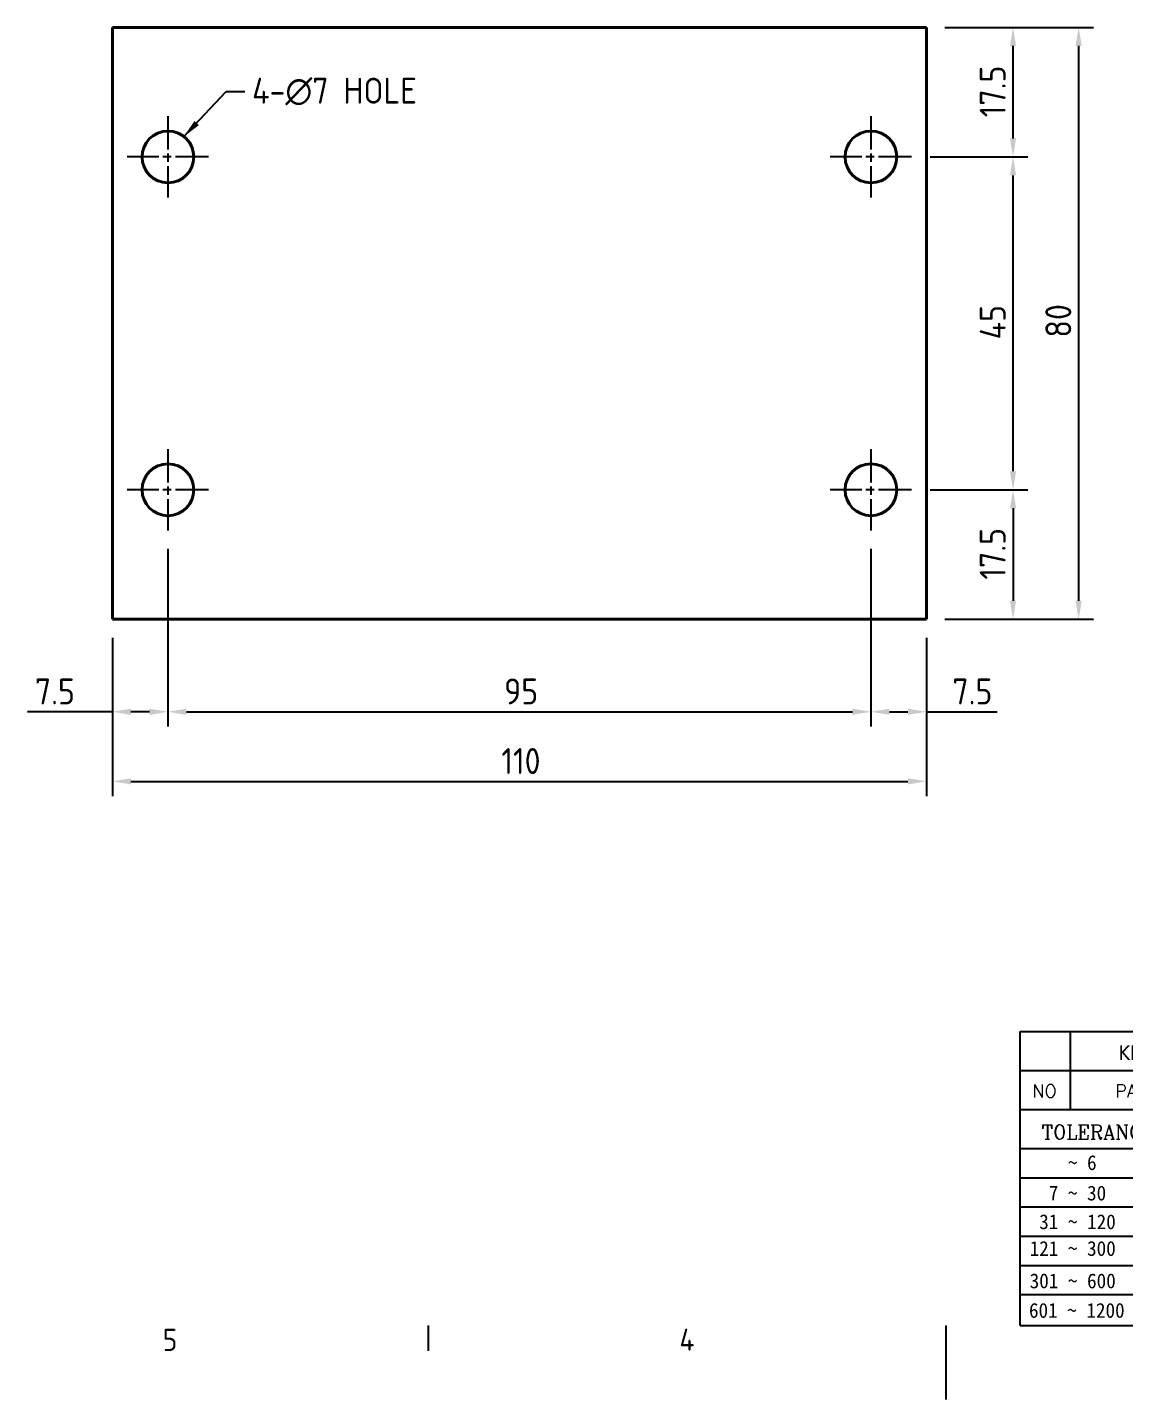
# Model space of a CAD drawing. Header units: millimetres. Extents: x 0 to 420, y 0 to 297.
# Drawn here: x 85.9 to 234.1, y 0 to 185.5 of the extents above; entities that cross this region are included whole.
import ezdxf
from ezdxf.enums import TextEntityAlignment as Align

# ---------------------------------------------------------------- set-up
doc = ezdxf.new("R2010")
doc.units = ezdxf.units.MM
doc.linetypes.add('CHAIN', pattern=[0.35429999999999995, 0.2362, -0.0295, 0.0591, -0.0295])
doc.layers.get('0').update_dxf_attribs({"color": 3, "lineweight": 25})
for name, color, linetype, lineweight in [('가시적인 것(ISO)', 3, 'Continuous', 40), ('경계(ISO)', 7, 'Continuous', 25), ('기호(ISO)', 5, 'Continuous', 25), ('제목(ISO)', 5, 'Continuous', 50), ('중심 표식(ISO)', 1, 'Continuous', 25), ('치수(ISO)', 2, 'Continuous', 25)]:
    doc.layers.add(name, color=color, linetype=linetype, lineweight=lineweight)
doc.styles.add('HAN_291', font='')
doc.styles.add('RC_284', font='ROMANC.shx')
doc.styles.add('RC_287', font='ROMANC.shx')
doc.styles.add('문자 텍스트_PSTEK_POSCO', font='isocp.shx')
doc.styles.add('치수 텍스트_PSTEK_POSCO', font='isocp.shx')
doc.styles.add('텍스트 스타일198', font='tahoma.ttf')
doc.styles.get('HAN_291').set_extended_font_data('GulimChe')
doc.dimstyles.new('치수_PSTEK_POSCO', dxfattribs={"dimtxt": 3.5, "dimasz": 2.5, "dimexe": 2, "dimexo": 2.5, "dimgap": 1, "dimtad": 1, "dimrnd": 1e-08, "dimdsep": 46, "dimtxsty": '치수 텍스트_PSTEK_POSCO', "dimcen": 0.09, "dimdle": 10, "dimclrd": 7, "dimclre": 7, "dimclrt": 2, "dimadec": 1, "dimazin": 2, "dimtfac": 1, "dimtmove": 0, "dimatfit": 3, "dimfxl": 0, "dimtolj": 1, "dimlwd": -1, "dimlwe": -1, "dimarcsym": 0})
doc.dimstyles.new('치수_PSTEK_POSCO$7', dxfattribs={"dimtxt": 3.5, "dimasz": 2.5, "dimexe": 2, "dimexo": 2.5, "dimgap": 1, "dimtad": 1, "dimrnd": 1e-08, "dimdsep": 46, "dimtxsty": '치수 텍스트_PSTEK_POSCO', "dimcen": 0.09, "dimdle": 10, "dimclrd": 7, "dimclre": 7, "dimclrt": 2, "dimadec": 1, "dimazin": 2, "dimtfac": 1, "dimtmove": 0, "dimatfit": 3, "dimfxl": 0, "dimtolj": 1, "dimlwd": -1, "dimlwe": -1, "dimarcsym": 0})

# ---------------------------------------------------------------- blocks, each defined once
blk = doc.blocks.new('경계 Default Border')
at = {"layer": '경계(ISO)'}
blk.add_line((140, 10), (140, 6.599999666213989), dxfattribs=at)
at = {"layer": '경계(ISO)', "flags": 128}
blk.add_lwpolyline([(210, 0), (210, 10)], dxfattribs=at)
at = {"layer": '경계(ISO)', "color": 2, "char_height": 3.00000011920929, "attachment_point": 7, "style": '문자 텍스트_PSTEK_POSCO'}
for s, insert in [('5', (104.1445394605597, 6.57139439638704)), ('4', (173.9734701308116, 6.59999988079071))]:
    blk.add_mtext(s, dxfattribs=dict(at, insert=insert))
blk = doc.blocks.new('제목 블록 PSTEK')
at = {"color": 180}
for p, q in [((182.475792979055, 11.79100474011392), (182.4757929790549, 51.56524660363496)), ((182.4757929790549, 51.56524660363496), (372.4757929537551, 51.56524660363496)), ((189.2651435055721, 51.56524660363496), (189.2651435055722, 41.00524660363494)), ((182.475792979055, 46.2852466036349), (372.4757929537551, 46.28524660363492)), ((182.475792979055, 41.00524660363493), (206.451475290024, 41.00524660363493)), ((182.475792979055, 35.72524660363497), (206.451475290024, 35.72524660363497)), ((182.475792979055, 31.77524660363492), (206.451475290024, 31.77524660363492)), ((182.475792979055, 27.82524660363487), (206.451475290024, 27.82524660363487)), ((182.475792979055, 23.87524660363505), (206.451475290024, 23.87524660363505)), ((182.475792979055, 19.92524660363478), (206.451475290024, 19.92524660363478)), ((182.475792979055, 15.97524660363496), (206.451475290024, 15.97524660363496)), ((182.475792979055, 11.79100474011392), (372.4757929537551, 11.79100474011389))]:
    blk.add_line(p, q, dxfattribs=at)
at = {"layer": '제목(ISO)', "lineweight": 18}
blk.add_line((182.475792979055, 35.72500474011393), (182.475792979055, 11.79100474011392), dxfattribs=at)
at = {"color": 2}
for s, height, style, p in [('NO', 1.742399930953979, 'RC_284', (184.135398793432, 42.62317362549192)), ('PART NO', 1.742399930953979, 'RC_284', (195.3359407378685, 42.62317362549192)), (' TOLERANCE', 1.899999976158142, 'RC_287', (184.0872874387979, 37.00893196870329)), ('    ~ 6', 2.000000029802322, 'HAN_291', (183.7721304966814, 32.8176515608431)), ('  7 ~ 30', 2.000000029802322, 'HAN_291', (183.7721304966814, 28.70538114822415)), (' 31 ~ 120', 2.000000029802322, 'HAN_291', (183.7721304966814, 24.82628181916237)), ('121 ~ 300', 2.000000029802322, 'HAN_291', (183.7721304966814, 21.21401206133254)), ('301 ~ 600', 2.000000029802322, 'HAN_291', (183.7721304966814, 16.83491273227077)), ('601 ~ 1200', 2.000000029802322, 'HAN_291', (183.6802025156883, 12.84759660881125))]:
    blk.add_text(s, height=height, dxfattribs=dict(at, style=style)).set_placement(p)
at = {"layer": '제목(ISO)', "color": 7, "style": '텍스트 스타일198'}
for tag, p in [('설명_001', (238.0860219288247, 47.92313016004889)), ('재질_001', (293.8957206591674, 47.92524658873383)), ('질량\\P3;_001', (350.3046145979153, 48.1643332325385)), ('부품_번호_001', (195.7950737854893, 47.68004260673702)), ("3._Q'TY_001", (312.7051684940307, 47.92188863680521)), ('제목_001', (335.5349605824892, 32.12134217035067)), ('부품_번호_001', (334.4543140387212, 26.8052465951949)), ('설계자_001', (210.6823963971569, 25.23312566343435)), ('프로젝트_001', (270.7869744034184, 16.70626985185461)), ('시트_크기_001', (260.807090429518, 14.83812566343425)), ('작성_날짜_001', (207.6944850220393, 13.26600473167383)), ('프로젝트_002', (275.9720940669809, 13.2823906132031))]:
    blk.add_attdef(tag, p, '', height=2.000000029802322, dxfattribs=at)
for tag, p in [('4._COLOR', (327.6805273250926, 48.92524660363493)), ('1._MODEL_NAME', (341.233897335037, 38.36524660363497)), ('점검자', (231.1845342133799, 26.23312567187446)), ('엔지니어링_승인자', (247.673240162284, 26.23312567187446)), ('점검_날짜', (231.1845342133799, 14.26600474011394)), ('엔지니어링_승인_날짜', (247.6732401622839, 14.26600474011394))]:
    blk.add_attdef(tag, text='', height=2.000000029802322, dxfattribs=at).set_placement(p, align=Align.MIDDLE_CENTER)
blk = doc.blocks.new('*D23')
at = {"layer": 'Defpoints', "color": 0}
for p in [(97.34576101224755, 105.4842399989186), (207.3457610122475, 105.4842399989186), (207.3457610122475, 83.56809019476857)]:
    blk.add_point(p, dxfattribs=at)
at = {"layer": '치수(ISO)', "color": 7}
for p, q in [((97.34576101224755, 102.9842399989186), (97.34576101224755, 81.56809019476857)), ((207.3457610122475, 102.9842399989186), (207.3457610122475, 81.56809019476857)), ((99.84576101224755, 83.56809019476857), (204.8457610122475, 83.56809019476857))]:
    blk.add_line(p, q, dxfattribs=at)
for points in [[(99.84576101224755, 83.98475686143524), (99.84576101224755, 83.1514235281019), (97.34576101224755, 83.56809019476857)], [(204.8457610122475, 83.98475686143524), (204.8457610122475, 83.1514235281019), (207.3457610122475, 83.56809019476857)]]:
    blk.add_solid(points, dxfattribs=at)
at = {"layer": '치수(ISO)', "color": 2, "insert": (149.8943830594916, 86.31809019476857), "char_height": 3.5, "attachment_point": 4, "style": '치수 텍스트_PSTEK_POSCO'}
blk.add_mtext('\\A1;110', dxfattribs=at)
blk = doc.blocks.new('*D24')
at = {"layer": 'Defpoints', "color": 0}
for p in [(104.8457610122475, 117.4842399989185), (199.8457610122475, 117.4842399989186), (199.8457610122475, 92.97453645067725)]:
    blk.add_point(p, dxfattribs=at)
at = {"layer": '치수(ISO)', "color": 7}
for p, q in [((104.8457610122475, 114.9842399989185), (104.8457610122475, 90.97453645067725)), ((199.8457610122475, 114.9842399989186), (199.8457610122475, 90.97453645067725)), ((107.3457610122475, 92.97453645067725), (197.3457610122475, 92.97453645067725))]:
    blk.add_line(p, q, dxfattribs=at)
for points in [[(107.3457610122475, 93.39120311734392), (107.3457610122475, 92.55786978401058), (104.8457610122475, 92.97453645067725)], [(197.3457610122475, 93.39120311734392), (197.3457610122475, 92.55786978401058), (199.8457610122475, 92.97453645067725)]]:
    blk.add_solid(points, dxfattribs=at)
at = {"layer": '치수(ISO)', "color": 2, "insert": (150.2757862654169, 95.72453645067725), "char_height": 3.5, "attachment_point": 4, "style": '치수 텍스트_PSTEK_POSCO'}
blk.add_mtext('\\A1;95', dxfattribs=at)
blk = doc.blocks.new('*D25')
at = {"layer": 'Defpoints', "color": 0}
for p in [(207.3457610122475, 185.4842399989186), (227.9171635008092, 185.4842399989186), (207.3457610122475, 105.4842399989186)]:
    blk.add_point(p, dxfattribs=at)
at = {"layer": '치수(ISO)', "color": 7}
for p, q in [((209.8457610122475, 185.4842399989186), (229.9171635008092, 185.4842399989186)), ((227.9171635008092, 107.9842399989185), (227.9171635008092, 182.9842399989186)), ((209.8457610122475, 105.4842399989186), (229.9171635008092, 105.4842399989185))]:
    blk.add_line(p, q, dxfattribs=at)
for points in [[(227.5004968341426, 182.9842399989186), (228.3338301674759, 182.9842399989186), (227.9171635008092, 185.4842399989186)], [(227.5004968341426, 107.9842399989185), (228.3338301674759, 107.9842399989185), (227.9171635008092, 105.4842399989185)]]:
    blk.add_solid(points, dxfattribs=at)
at = {"layer": '치수(ISO)', "color": 2, "insert": (225.1671635008092, 143.5578620461627), "char_height": 3.5, "attachment_point": 4, "rotation": 90, "style": '치수 텍스트_PSTEK_POSCO'}
blk.add_mtext('\\A1;80', dxfattribs=at)
blk = doc.blocks.new('*D26')
at = {"layer": 'Defpoints', "color": 0}
for p in [(205.3457610122476, 122.9842399989186), (207.3457610122475, 105.4842399989186), (219.0472805796166, 105.4842399989186)]:
    blk.add_point(p, dxfattribs=at)
at = {"layer": '치수(ISO)', "color": 7}
for p, q in [((207.8457610122476, 122.9842399989186), (221.0472805796166, 122.9842399989186)), ((219.0472805796166, 120.4842399989186), (219.0472805796166, 107.9842399989186)), ((209.8457610122475, 105.4842399989186), (221.0472805796166, 105.4842399989186))]:
    blk.add_line(p, q, dxfattribs=at)
for points in [[(218.6306139129499, 120.4842399989186), (219.4639472462832, 120.4842399989186), (219.0472805796166, 122.9842399989186)], [(218.6306139129499, 107.9842399989186), (219.4639472462832, 107.9842399989186), (219.0472805796166, 105.4842399989186)]]:
    blk.add_solid(points, dxfattribs=at)
at = {"layer": '치수(ISO)', "color": 2, "insert": (216.2972805796165, 110.8367526255033), "char_height": 3.5, "attachment_point": 4, "rotation": 90, "style": '치수 텍스트_PSTEK_POSCO'}
blk.add_mtext('\\A1;17.5', dxfattribs=at)
blk = doc.blocks.new('*D27')
at = {"layer": 'Defpoints', "color": 0}
for p in [(205.3457610122476, 167.9842399989186), (219.0472805796166, 167.9842399989186), (205.3457610122476, 122.9842399989186)]:
    blk.add_point(p, dxfattribs=at)
at = {"layer": '치수(ISO)', "color": 7}
for p, q in [((207.8457610122476, 167.9842399989186), (221.0472805796166, 167.9842399989186)), ((219.0472805796166, 125.4842399989186), (219.0472805796166, 165.4842399989186)), ((207.8457610122476, 122.9842399989186), (221.0472805796166, 122.9842399989186))]:
    blk.add_line(p, q, dxfattribs=at)
for points in [[(218.6306139129499, 165.4842399989186), (219.4639472462832, 165.4842399989186), (219.0472805796166, 167.9842399989186)], [(218.6306139129499, 125.4842399989186), (219.4639472462832, 125.4842399989186), (219.0472805796166, 122.9842399989186)]]:
    blk.add_solid(points, dxfattribs=at)
at = {"layer": '치수(ISO)', "color": 2, "insert": (216.2972805796165, 143.3117526255033), "char_height": 3.5, "attachment_point": 4, "rotation": 90, "style": '치수 텍스트_PSTEK_POSCO'}
blk.add_mtext('\\A1;45', dxfattribs=at)
blk = doc.blocks.new('*D28')
at = {"layer": 'Defpoints', "color": 0}
for p in [(199.8457610122475, 117.4842399989186), (207.3457610122475, 105.4842399989186), (207.3457610122475, 92.97453645067725)]:
    blk.add_point(p, dxfattribs=at)
at = {"layer": '치수(ISO)', "color": 7}
for p, q in [((199.8457610122475, 114.9842399989186), (199.8457610122475, 90.97453645067725)), ((207.3457610122475, 102.9842399989186), (207.3457610122475, 90.97453645067725)), ((202.3457610122475, 92.97453645067725), (204.8457610122475, 92.97453645067725)), ((207.3457610122475, 92.97453645067725), (216.8907357590781, 92.97453645067725))]:
    blk.add_line(p, q, dxfattribs=at)
for points in [[(202.3457610122475, 93.39120311734392), (202.3457610122475, 92.55786978401058), (199.8457610122475, 92.97453645067725)], [(204.8457610122475, 93.39120311734392), (204.8457610122475, 92.55786978401058), (207.3457610122475, 92.97453645067725)]]:
    blk.add_solid(points, dxfattribs=at)
at = {"layer": '치수(ISO)', "color": 2, "insert": (210.8457610122475, 95.72453645067725), "char_height": 3.5, "attachment_point": 4, "style": '치수 텍스트_PSTEK_POSCO'}
blk.add_mtext('\\A1;7.5', dxfattribs=at)
blk = doc.blocks.new('*D29')
at = {"layer": 'Defpoints', "color": 0}
for p in [(104.8457610122475, 117.4842399989185), (97.34576101224755, 105.4842399989186), (97.34576101224755, 92.97453645067725)]:
    blk.add_point(p, dxfattribs=at)
at = {"layer": '치수(ISO)', "color": 7}
for p, q in [((104.8457610122475, 114.9842399989185), (104.8457610122475, 90.97453645067725)), ((97.34576101224755, 102.9842399989186), (97.34576101224755, 90.97453645067725)), ((97.34576101224755, 92.97453645067725), (85.8589183867092, 92.97453645067725)), ((102.3457610122475, 92.97453645067725), (99.84576101224755, 92.97453645067725))]:
    blk.add_line(p, q, dxfattribs=at)
for points in [[(99.84576101224755, 93.39120311734392), (99.84576101224755, 92.55786978401058), (97.34576101224755, 92.97453645067725)], [(102.3457610122475, 93.39120311734392), (102.3457610122475, 92.55786978401058), (104.8457610122475, 92.97453645067725)]]:
    blk.add_solid(points, dxfattribs=at)
at = {"layer": '치수(ISO)', "color": 2, "insert": (86.85891838670922, 95.72453645067725), "char_height": 3.5, "attachment_point": 4, "style": '치수 텍스트_PSTEK_POSCO'}
blk.add_mtext('\\A1;7.5', dxfattribs=at)
blk = doc.blocks.new('*D30')
at = {"layer": 'Defpoints', "color": 0}
for p in [(207.3457610122475, 185.4842399989186), (219.0472805796166, 185.4842399989186), (205.3457610122476, 167.9842399989186)]:
    blk.add_point(p, dxfattribs=at)
at = {"layer": '치수(ISO)', "color": 7}
for p, q in [((209.8457610122475, 185.4842399989186), (221.0472805796166, 185.4842399989186)), ((219.0472805796166, 170.4842399989186), (219.0472805796166, 182.9842399989186)), ((207.8457610122476, 167.9842399989186), (221.0472805796166, 167.9842399989186))]:
    blk.add_line(p, q, dxfattribs=at)
for points in [[(218.6306139129499, 182.9842399989186), (219.4639472462832, 182.9842399989186), (219.0472805796166, 185.4842399989186)], [(218.6306139129499, 170.4842399989186), (219.4639472462832, 170.4842399989186), (219.0472805796166, 167.9842399989186)]]:
    blk.add_solid(points, dxfattribs=at)
at = {"layer": '치수(ISO)', "color": 2, "insert": (216.2972805796165, 173.3367526255033), "char_height": 3.5, "attachment_point": 4, "rotation": 90, "style": '치수 텍스트_PSTEK_POSCO'}
blk.add_mtext('\\A1;17.5', dxfattribs=at)

msp = doc.modelspace()

# ---------------------------------------------------------------- linework, layer by layer
at = {"layer": '가시적인 것(ISO)'}
for p, q in [((97.34576101224755, 185.4842399989186), (97.34576101224755, 105.4842399989186)), ((207.3457610122475, 185.4842399989186), (97.34576101224755, 185.4842399989186)), ((207.3457610122475, 105.4842399989186), (207.3457610122475, 185.4842399989186)), ((97.34576101224755, 105.4842399989186), (207.3457610122475, 105.4842399989186))]:
    msp.add_line(p, q, dxfattribs=at)
for centre in [(104.8457610122475, 167.9842399989186), (199.8457610122475, 167.9842399989186), (104.8457610122475, 122.9842399989185), (199.8457610122475, 122.9842399989186)]:
    msp.add_circle(centre, 3.5, dxfattribs=at)
at = {"layer": '중심 표식(ISO)', "linetype": 'CHAIN', "ltscale": 19.05165100097656}
for p, q in [((104.8457610122475, 173.4842399989186), (104.8457610122475, 162.4842399989186)), ((199.8457610122475, 173.4842399989186), (199.8457610122475, 162.4842399989186)), ((110.3457610122476, 167.9842399989186), (99.34576101224752, 167.9842399989186)), ((205.3457610122476, 167.9842399989186), (194.3457610122475, 167.9842399989186)), ((104.8457610122475, 128.4842399989186), (104.8457610122475, 117.4842399989185)), ((199.8457610122475, 128.4842399989186), (199.8457610122475, 117.4842399989186)), ((110.3457610122476, 122.9842399989185), (99.34576101224752, 122.9842399989185)), ((205.3457610122476, 122.9842399989186), (194.3457610122475, 122.9842399989186))]:
    msp.add_line(p, q, dxfattribs=at)

# ---------------------------------------------------------------- block references
msp.add_blockref('경계 Default Border', (0, 0))
ref = msp.add_blockref('제목 블록 PSTEK', (37.52420704624484, -1.791004740113895))
ref.add_attrib('부품_번호_001', 'KKB03742', (233.3192808317341, 45.88903786662313), dxfattribs={"layer": '제목(ISO)', "color": 7, "height": 2.000000029802322, "style": '텍스트 스타일198'})

# ---------------------------------------------------------------- texts
at = {"layer": '기호(ISO)', "color": 2, "insert": (116.2148669001272, 176.8175634647206), "char_height": 3.499999940395355, "width": 25.96784267425537, "attachment_point": 4, "line_spacing_factor": 0.612500011920929, "style": '치수 텍스트_PSTEK_POSCO'}
msp.add_mtext('{4-\\fAIGDT|b0|i0;\\H3.5000;n\\fisocp|b0|i0;\\H3.5000;7 HOLE}', dxfattribs=at)

# ---------------------------------------------------------------- dimensions: what is measured, and where the dimension line sits
at = {"layer": '치수(ISO)', "color": 7}
for base, p1, p2, angle, override, picture, middle in [((219.0472805796166, 185.4842399989186), (205.3457610122476, 167.9842399989186), (207.3457610122475, 185.4842399989186), 90, {"dimdec": 2, "dimtp": 0, "dimtm": -0, "dimtdec": 2, "dimtofl": 0, "dimatfit": 1}, '*D30', (219.0472805796165, 176.7342399989186)), ((227.9171635008092, 185.4842399989186), (207.3457610122475, 105.4842399989186), (207.3457610122475, 185.4842399989186), 90, {"dimdec": 2, "dimtp": 0, "dimtm": -0, "dimtdec": 2, "dimtofl": 0, "dimatfit": 1}, '*D25', (227.9171635008092, 145.4842399989186)), ((219.0472805796166, 167.9842399989186), (205.3457610122476, 122.9842399989186), (205.3457610122476, 167.9842399989186), 90, {"dimdec": 2, "dimtp": 0, "dimtm": -0, "dimtdec": 2, "dimtofl": 0, "dimatfit": 1}, '*D27', (219.0472805796165, 145.4842399989186)), ((219.0472805796166, 105.4842399989186), (205.3457610122476, 122.9842399989186), (207.3457610122475, 105.4842399989186), 90, {"dimdec": 2, "dimtp": 0, "dimtm": -0, "dimtdec": 2, "dimtofl": 0, "dimatfit": 1}, '*D26', (219.0472805796165, 114.2342399989186)), ((97.34576101224755, 92.97453645067725), (104.8457610122475, 117.4842399989185), (97.34576101224755, 105.4842399989186), 180, {"dimdec": 2, "dimtp": 0, "dimtm": -0, "dimtdec": 2, "dimtofl": 0, "dimatfit": 2}, '*D29', (89.38140576012451, 92.97453645067725)), ((199.8457610122475, 92.97453645067725), (104.8457610122475, 117.4842399989185), (199.8457610122475, 117.4842399989186), 180, {"dimdec": 2, "dimtp": 0, "dimtm": -0, "dimtdec": 2, "dimtofl": 0, "dimatfit": 1}, '*D24', (152.3457610122475, 92.97453645067725)), ((207.3457610122475, 92.97453645067725), (199.8457610122475, 117.4842399989186), (207.3457610122475, 105.4842399989186), 180, {"dimdec": 2, "dimtp": 0, "dimtm": -0, "dimtdec": 2, "dimtofl": 0, "dimatfit": 2}, '*D28', (213.3682483856628, 92.97453645067725)), ((207.3457610122475, 83.56809019476857), (97.34576101224755, 105.4842399989186), (207.3457610122475, 105.4842399989186), 180, {"dimdec": 2, "dimtp": 0, "dimtm": -0, "dimtdec": 2, "dimtofl": 0, "dimatfit": 1}, '*D23', (152.3457610122475, 83.56809019476857))]:
    dim = msp.add_linear_dim(base=base, p1=p1, p2=p2, angle=angle, dimstyle='치수_PSTEK_POSCO', override=override, dxfattribs=at)
    dim.commit()
    dim.dimension.update_dxf_attribs({"geometry": picture, "text_midpoint": middle, "dimtype": 160})

# ---------------------------------------------------------------- leaders
at = {"layer": '기호(ISO)', "color": 7, "annotation_type": 0, "has_hookline": 1, "hookline_direction": 0, "text_width": 24.11981053597992}
msp.add_leader([(107.0121449754212, 170.7331998975173), (112.7148669001272, 176.8175634647206), (115.2148669001272, 176.8175634647206)], dimstyle='치수_PSTEK_POSCO$7', override={"dimtad": 0}, dxfattribs=at)

doc.saveas('drawing.dxf')
